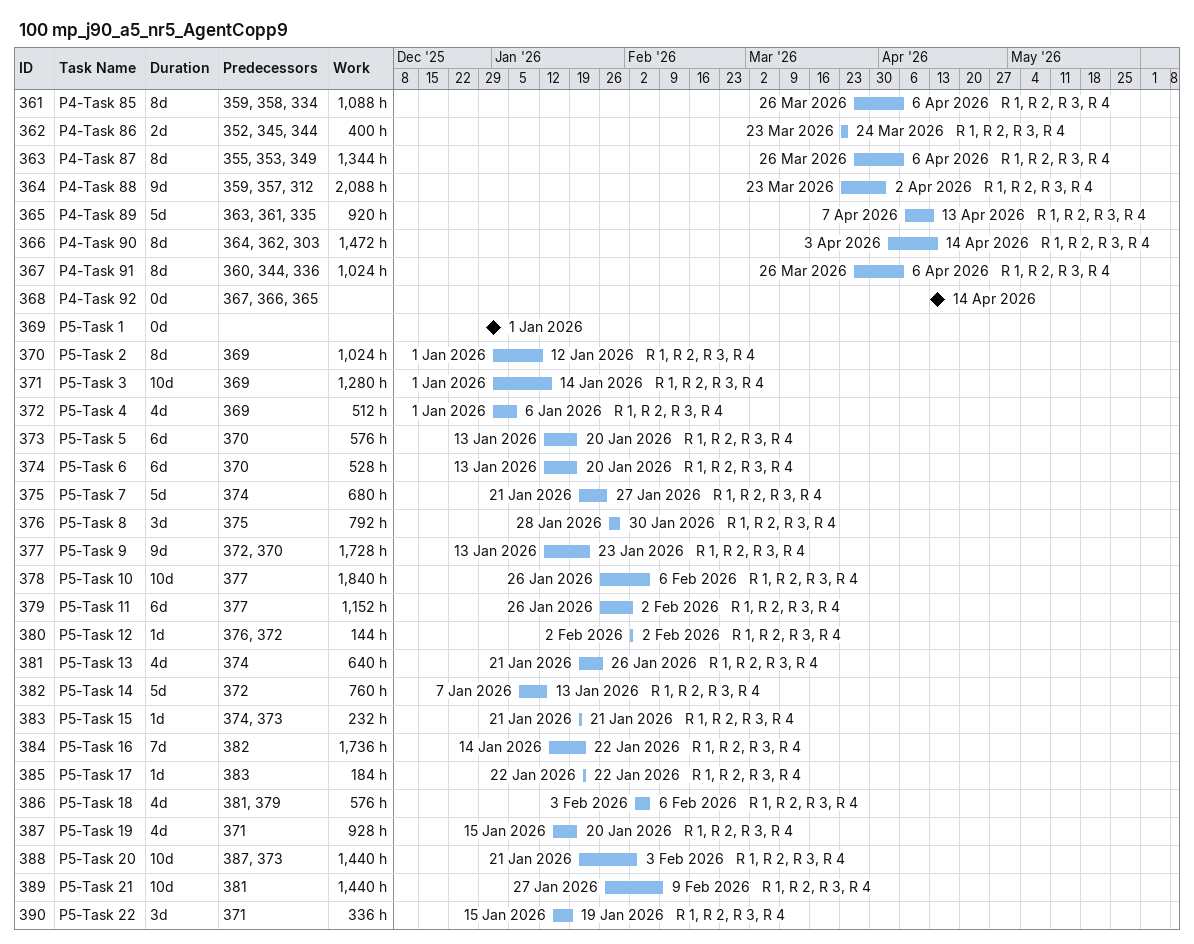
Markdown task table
100 mp_j90_a5_nr5_AgentCopp9

| ID | Task | Duration | Start | Finish | Predecessors | Resources | Work (h) |
|---|---|---|---|---|---|---|---|
| 361 | P4-Task 85 | 8d | 2026-03-26 | 2026-04-06 | 359, 358, 334 | R 1, R 2, R 3, R 4 | 1088 |
| 362 | P4-Task 86 | 2d | 2026-03-23 | 2026-03-24 | 352, 345, 344 | R 1, R 2, R 3, R 4 | 400 |
| 363 | P4-Task 87 | 8d | 2026-03-26 | 2026-04-06 | 355, 353, 349 | R 1, R 2, R 3, R 4 | 1344 |
| 364 | P4-Task 88 | 9d | 2026-03-23 | 2026-04-02 | 359, 357, 312 | R 1, R 2, R 3, R 4 | 2088 |
| 365 | P4-Task 89 | 5d | 2026-04-07 | 2026-04-13 | 363, 361, 335 | R 1, R 2, R 3, R 4 | 920 |
| 366 | P4-Task 90 | 8d | 2026-04-03 | 2026-04-14 | 364, 362, 303 | R 1, R 2, R 3, R 4 | 1472 |
| 367 | P4-Task 91 | 8d | 2026-03-26 | 2026-04-06 | 360, 344, 336 | R 1, R 2, R 3, R 4 | 1024 |
| 368 | P4-Task 92 | 0d | 2026-04-14 | 2026-04-14 | 367, 366, 365 |  |  |
| 369 | P5-Task 1 | 0d | 2026-01-01 | 2026-01-01 |  |  |  |
| 370 | P5-Task 2 | 8d | 2026-01-01 | 2026-01-12 | 369 | R 1, R 2, R 3, R 4 | 1024 |
| 371 | P5-Task 3 | 10d | 2026-01-01 | 2026-01-14 | 369 | R 1, R 2, R 3, R 4 | 1280 |
| 372 | P5-Task 4 | 4d | 2026-01-01 | 2026-01-06 | 369 | R 1, R 2, R 3, R 4 | 512 |
| 373 | P5-Task 5 | 6d | 2026-01-13 | 2026-01-20 | 370 | R 1, R 2, R 3, R 4 | 576 |
| 374 | P5-Task 6 | 6d | 2026-01-13 | 2026-01-20 | 370 | R 1, R 2, R 3, R 4 | 528 |
| 375 | P5-Task 7 | 5d | 2026-01-21 | 2026-01-27 | 374 | R 1, R 2, R 3, R 4 | 680 |
| 376 | P5-Task 8 | 3d | 2026-01-28 | 2026-01-30 | 375 | R 1, R 2, R 3, R 4 | 792 |
| 377 | P5-Task 9 | 9d | 2026-01-13 | 2026-01-23 | 372, 370 | R 1, R 2, R 3, R 4 | 1728 |
| 378 | P5-Task 10 | 10d | 2026-01-26 | 2026-02-06 | 377 | R 1, R 2, R 3, R 4 | 1840 |
| 379 | P5-Task 11 | 6d | 2026-01-26 | 2026-02-02 | 377 | R 1, R 2, R 3, R 4 | 1152 |
| 380 | P5-Task 12 | 1d | 2026-02-02 | 2026-02-02 | 376, 372 | R 1, R 2, R 3, R 4 | 144 |
| 381 | P5-Task 13 | 4d | 2026-01-21 | 2026-01-26 | 374 | R 1, R 2, R 3, R 4 | 640 |
| 382 | P5-Task 14 | 5d | 2026-01-07 | 2026-01-13 | 372 | R 1, R 2, R 3, R 4 | 760 |
| 383 | P5-Task 15 | 1d | 2026-01-21 | 2026-01-21 | 374, 373 | R 1, R 2, R 3, R 4 | 232 |
| 384 | P5-Task 16 | 7d | 2026-01-14 | 2026-01-22 | 382 | R 1, R 2, R 3, R 4 | 1736 |
| 385 | P5-Task 17 | 1d | 2026-01-22 | 2026-01-22 | 383 | R 1, R 2, R 3, R 4 | 184 |
| 386 | P5-Task 18 | 4d | 2026-02-03 | 2026-02-06 | 381, 379 | R 1, R 2, R 3, R 4 | 576 |
| 387 | P5-Task 19 | 4d | 2026-01-15 | 2026-01-20 | 371 | R 1, R 2, R 3, R 4 | 928 |
| 388 | P5-Task 20 | 10d | 2026-01-21 | 2026-02-03 | 387, 373 | R 1, R 2, R 3, R 4 | 1440 |
| 389 | P5-Task 21 | 10d | 2026-01-27 | 2026-02-09 | 381 | R 1, R 2, R 3, R 4 | 1440 |
| 390 | P5-Task 22 | 3d | 2026-01-15 | 2026-01-19 | 371 | R 1, R 2, R 3, R 4 | 336 |
